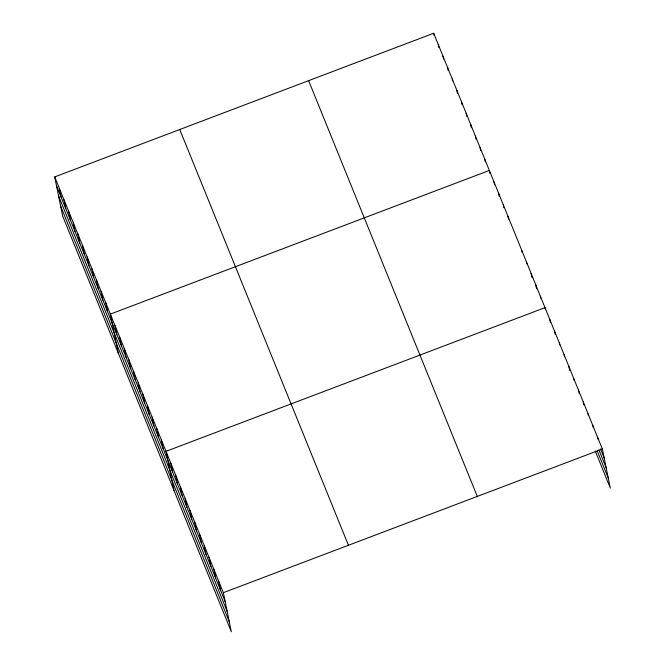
<?xml version="1.0" encoding="UTF-8"?>
<svg xmlns="http://www.w3.org/2000/svg" width="665" height="665" viewBox="0 0 665 665"><rect width="100%" height="100%" fill="white"/><g stroke="black" fill="none" stroke-linecap="round" stroke-linejoin="round"><path stroke-width="1" d="M54.696 176.915L223.365 592.681L231.312 631.75L62.643 215.984L54.696 176.915L433.688 33.25L602.357 449.016L610.304 488.085L595.233 450.937M223.365 592.681L602.357 449.016M600.495 448.883L604.177 457.944M598.849 449.764L606.197 467.886M597.253 450.953L608.284 478.135M308.618 80.656L477.295 496.431M179.758 129.509L348.435 545.275M56.508 185.834L225.186 601.609M58.528 195.784L227.206 611.551M60.615 206.034L229.292 621.8M597.577 437.238L597.985 439.224M592.798 425.459L593.205 427.445M588.018 413.68L588.425 415.667M583.247 401.901L583.845 404.877M578.467 390.122L579.065 393.09M573.687 378.335L574.086 380.322M568.908 366.556L569.714 370.521M564.128 354.778L564.527 356.764M559.348 342.999L559.747 344.985M554.568 331.22L555.175 334.196M549.789 319.441L550.396 322.409M545.416 309.641L545.009 307.662L166.017 451.319L173.964 490.388M540.371 296.224L540.778 298.211M535.732 284.795L536.539 288.76M531.094 273.357L531.9 277.322M526.456 261.927L526.855 263.905M521.817 250.489L522.216 252.476M507.902 216.191L508.509 219.159M503.264 204.754L503.87 207.729M498.625 193.324L499.232 196.3M493.987 181.886L494.594 184.862M489.955 173.432L489.349 170.456L110.357 314.121L118.303 353.182M484.71 159.018L485.317 161.994M480.072 147.588L480.679 150.564M475.433 136.15L476.04 139.126M470.795 124.721L471.402 127.697M466.157 113.283L466.755 116.259M461.518 101.853L462.117 104.829M456.88 90.415L457.478 93.391M452.242 78.985L452.641 80.964M447.603 67.547L448.202 70.523M442.965 56.118L443.563 59.094M438.326 44.68L438.925 47.656M433.688 33.25L434.087 35.237M218.585 580.902L220.406 589.83M213.806 569.124L215.626 578.051M209.034 557.345L210.847 566.264M204.255 545.566L206.067 554.485M199.475 533.787L201.287 542.707M194.695 522L196.508 530.928M189.916 510.221L191.728 519.149M185.136 498.442L186.948 507.37M180.356 486.664L182.168 495.583M175.577 474.885L177.389 483.804M170.797 463.106L172.609 472.025M161.379 439.889L163.199 448.808M156.74 428.46L158.553 437.379M152.102 417.022L153.914 425.941M147.464 405.592L149.276 414.511M142.825 394.154L144.638 403.081M138.187 382.724L139.999 391.643M133.549 371.286L135.361 380.214M128.91 359.856L130.722 368.776M124.272 348.418L126.084 357.346M119.633 336.989L121.446 345.908M114.995 325.551L116.807 334.478M105.718 302.683L107.531 311.611M101.08 291.253L102.892 300.173M96.442 279.815L98.254 288.743M91.803 268.386L93.615 277.305M87.165 256.948L88.977 265.875M82.526 245.518L84.339 254.437M77.888 234.08L79.7 243.008M73.25 222.65L75.062 231.57M68.611 211.212L70.424 220.14M63.973 199.783L65.785 208.702M59.335 188.345L61.147 197.272"/></g></svg>
